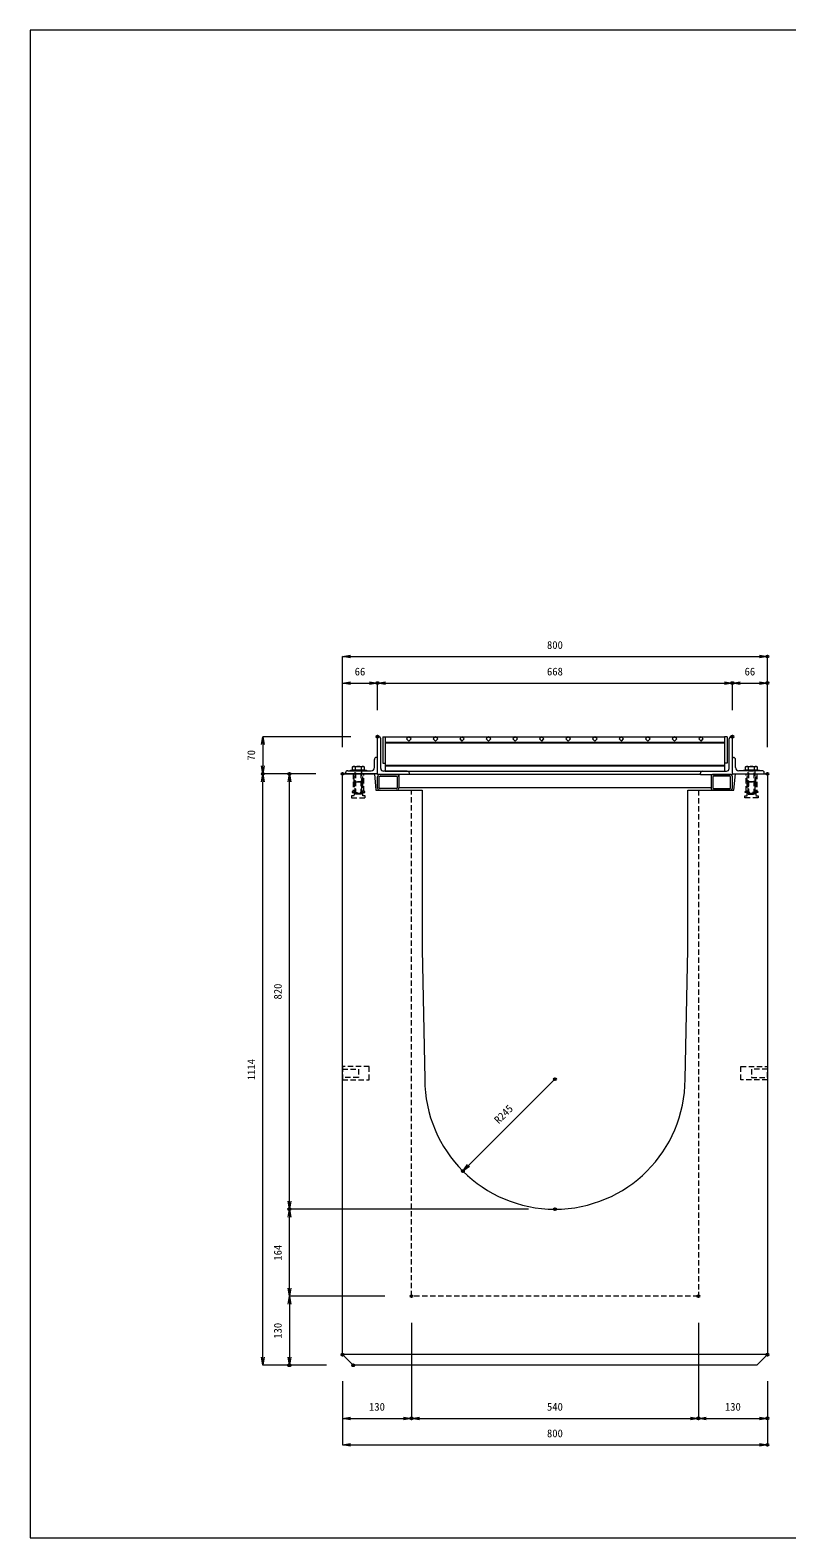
# Model space of a CAD drawing. Units: millimetres, scale not verified. Extents: x -4244 to -354, y 654 to 3494.
# Drawn here: x -4244 to -2819, y 654 to 3494 of the extents above; entities that cross this region are included whole.
import ezdxf
from ezdxf.enums import TextEntityAlignment as Align

# ---------------------------------------------------------------- set-up
doc = ezdxf.new("R2010")
doc.units = ezdxf.units.MM
doc.header["$LTSCALE"] = 20
doc.header["$PDMODE"] = 32
doc.header["$PDSIZE"] = 4
doc.linetypes.add('USER1', pattern=[0.75, 0.5, -0.25])
for name, color, linetype, lineweight in [('0-1_TITLE', 7, 'Continuous', 18), ('0-3_KIJUN', 7, 'Continuous', 18), ('0-5_SUNPO', 3, 'Continuous', 18), ('0-6_UKEWAKU', 4, 'Continuous', 18), ('0-7_GRE', 5, 'Continuous', 18), ('0-9__0-0_0', 7, 'Continuous', 18)]:
    doc.layers.add(name, color=color, linetype=linetype, lineweight=lineweight)
doc.layers.add('0-A__0-2_DEFPOINTS', color=7, linetype='Continuous')
doc.styles.add('ＭＳ ゴシック', font='')
doc.styles.get('ＭＳ ゴシック').set_extended_font_data('MS Gothic')

# ---------------------------------------------------------------- blocks, each defined once
blk = doc.blocks.new('W1-2_INST_C')
at = {"layer": '0-3_KIJUN', "linetype": 'USER1'}
for p, q in [((-8.23, -15), (-8.23, 0)), ((8.22, -15), (8.22, 0))]:
    blk.add_line(p, q, dxfattribs=at)
for points in [[(10, 0), (-10, 0), (-10, -33), (-12, -33), (-12, -35), (12, -35), (12, -33), (10, -33)], [(8.22, -15), (-8.23, -15), (-8.23, -41.5), (-12.75, -41.5), (-12.75, -45), (12.75, -45), (12.75, -41.5), (8.22, -41.5)], [(-6, -15), (6, -15), (6, -38), (-6, -38)]]:
    blk.add_lwpolyline(points, close=True, dxfattribs=at)
blk = doc.blocks.new('_OPEN')
at = {"layer": '0-9__0-0_0'}
blk.add_line((0, 0), (-1, 0), dxfattribs=at)
blk.add_lwpolyline([(-1, 0.167), (0, 0), (-1, -0.167)], dxfattribs=at)
blk = doc.blocks.new('_D8')
at = {"layer": '0-5_SUNPO'}
for p, q in [((587.95, 1768.88), (587.95, 1889.88)), ((602.95, 1889.88), (638.95, 1889.88)), ((653.95, 1838.88), (653.95, 1889.88))]:
    blk.add_line(p, q, dxfattribs=at)
at = {"layer": '0-A__0-2_DEFPOINTS'}
for p in [(653.95, 1889.88), (653.95, 1788.88), (587.95, 1718.88)]:
    blk.add_point(p, dxfattribs=at)
at = {"layer": '0-5_SUNPO', "xscale": 15, "yscale": 15, "rotation": 180}
blk.add_blockref('_OPEN', (587.95, 1889.88), dxfattribs=at)
at = {"layer": '0-5_SUNPO', "xscale": 15, "yscale": 15}
blk.add_blockref('_OPEN', (653.95, 1889.88), dxfattribs=at)
at = {"layer": '0-5_SUNPO', "color": 7, "style": 'ＭＳ ゴシック'}
blk.add_text('66', height=14.66, dxfattribs=at).set_placement((610.95, 1899.88), align=Align.BOTTOM_LEFT)
blk = doc.blocks.new('_D9')
at = {"layer": '0-5_SUNPO'}
for p, q in [((653.95, 1838.88), (653.95, 1889.88)), ((668.95, 1889.88), (1306.95, 1889.88)), ((1321.95, 1838.88), (1321.95, 1889.88))]:
    blk.add_line(p, q, dxfattribs=at)
at = {"layer": '0-A__0-2_DEFPOINTS'}
for p in [(1321.95, 1889.88), (653.95, 1788.88), (1321.95, 1788.88)]:
    blk.add_point(p, dxfattribs=at)
at = {"layer": '0-5_SUNPO', "xscale": 15, "yscale": 15, "rotation": 180}
blk.add_blockref('_OPEN', (653.95, 1889.88), dxfattribs=at)
at = {"layer": '0-5_SUNPO', "xscale": 15, "yscale": 15}
blk.add_blockref('_OPEN', (1321.95, 1889.88), dxfattribs=at)
at = {"layer": '0-5_SUNPO', "color": 7, "style": 'ＭＳ ゴシック'}
blk.add_text('668', height=14.66, dxfattribs=at).set_placement((972.95, 1899.88), align=Align.BOTTOM_LEFT)
blk = doc.blocks.new('_D10')
at = {"layer": '0-5_SUNPO'}
for p, q in [((1321.95, 1838.88), (1321.95, 1889.88)), ((1336.95, 1889.88), (1372.95, 1889.88)), ((1387.95, 1768.88), (1387.95, 1889.88))]:
    blk.add_line(p, q, dxfattribs=at)
at = {"layer": '0-A__0-2_DEFPOINTS'}
for p in [(1387.95, 1889.88), (1321.95, 1788.88), (1387.95, 1718.88)]:
    blk.add_point(p, dxfattribs=at)
at = {"layer": '0-5_SUNPO', "xscale": 15, "yscale": 15, "rotation": 180}
blk.add_blockref('_OPEN', (1321.95, 1889.88), dxfattribs=at)
at = {"layer": '0-5_SUNPO', "xscale": 15, "yscale": 15}
blk.add_blockref('_OPEN', (1387.95, 1889.88), dxfattribs=at)
at = {"layer": '0-5_SUNPO', "color": 7, "style": 'ＭＳ ゴシック'}
blk.add_text('66', height=14.66, dxfattribs=at).set_placement((1344.95, 1899.88), align=Align.BOTTOM_LEFT)
blk = doc.blocks.new('_D11')
at = {"layer": '0-5_SUNPO'}
for p, q in [((587.95, 1768.88), (587.95, 1939.88)), ((602.95, 1939.88), (1372.95, 1939.88)), ((1387.95, 1768.88), (1387.95, 1939.88))]:
    blk.add_line(p, q, dxfattribs=at)
at = {"layer": '0-A__0-2_DEFPOINTS'}
for p in [(1387.95, 1939.88), (587.95, 1718.88), (1387.95, 1718.88)]:
    blk.add_point(p, dxfattribs=at)
at = {"layer": '0-5_SUNPO', "xscale": 15, "yscale": 15, "rotation": 180}
blk.add_blockref('_OPEN', (587.95, 1939.88), dxfattribs=at)
at = {"layer": '0-5_SUNPO', "xscale": 15, "yscale": 15}
blk.add_blockref('_OPEN', (1387.95, 1939.88), dxfattribs=at)
at = {"layer": '0-5_SUNPO', "color": 7, "style": 'ＭＳ ゴシック'}
blk.add_text('800', height=14.66, dxfattribs=at).set_placement((972.95, 1949.88), align=Align.BOTTOM_LEFT)
blk = doc.blocks.new('_D18')
at = {"layer": '0-5_SUNPO'}
for p, q in [((603.95, 1788.88), (437.95, 1788.88)), ((437.95, 1773.88), (437.95, 1733.88)), ((537.95, 1718.88), (437.95, 1718.88))]:
    blk.add_line(p, q, dxfattribs=at)
at = {"layer": '0-A__0-2_DEFPOINTS'}
for p in [(653.95, 1788.88), (437.95, 1718.88), (587.95, 1718.88)]:
    blk.add_point(p, dxfattribs=at)
at = {"layer": '0-5_SUNPO', "xscale": 15, "yscale": 15}
for p, rotation in [((437.95, 1788.88), 90), ((437.95, 1718.88), 270)]:
    blk.add_blockref('_OPEN', p, dxfattribs=dict(at, rotation=rotation))
at = {"layer": '0-5_SUNPO', "color": 7, "style": 'ＭＳ ゴシック'}
blk.add_text('70', height=14.66, rotation=90, dxfattribs=at).set_placement((427.95, 1743.88), align=Align.BOTTOM_LEFT)
blk = doc.blocks.new('A$C7D4F0D3A')
at = {"layer": '0-3_KIJUN', "color": 3}
for p, q in [((-15, 45), (15, 45)), ((-15, 44), (-15, 45)), ((15, 44), (-15, 44)), ((10.95, 45), (-10.95, 45)), ((-9.22, 52), (9.22, 52)), ((-5.47, 45), (-5.47, 51)), ((5.5, 45), (5.5, 51)), ((15, 45), (15, 44))]:
    blk.add_line(p, q, dxfattribs=at)
at = {"layer": '0-3_KIJUN', "color": 3, "linetype": 'USER1'}
for p, q in [((-6, 44), (6, 44)), ((-6, 1), (-6, 44)), ((-5, 0), (-5, 44)), ((5, 0), (5, 44)), ((6, 44), (6, 1)), ((-5, 0), (-6, 1)), ((6, 1), (-6, 1)), ((5, 0), (-5, 0)), ((6, 1), (5, 0))]:
    blk.add_line(p, q, dxfattribs=at)
at = {"layer": '0-3_KIJUN', "color": 3}
for points in [[(-10.95, 45), (-10.95, 51), (-9.22, 52)], [(9.22, 52), (10.95, 51), (10.95, 45)]]:
    blk.add_lwpolyline(points, dxfattribs=at)
for centre, radius, start, end in [((-8.21, 47.74), 4.26, 49.93201, 130.06799), ((0.02, 36.46), 15.54, 69.33427, 110.66573), ((8.23, 47.79), 4.21, 49.666, 130.334)]:
    blk.add_arc(centre, radius, start, end, dxfattribs=at)
blk = doc.blocks.new('_D60')
at = {"layer": '0-5_SUNPO'}
for p, q in [((667.95, 734.88), (487.95, 734.88)), ((487.95, 719.88), (487.95, 619.88)), ((557.95, 604.88), (487.95, 604.88))]:
    blk.add_line(p, q, dxfattribs=at)
at = {"layer": '0-A__0-2_DEFPOINTS'}
for p in [(717.95, 734.88), (487.95, 604.88), (607.95, 604.88)]:
    blk.add_point(p, dxfattribs=at)
at = {"layer": '0-5_SUNPO', "xscale": 15, "yscale": 15}
for p, rotation in [((487.95, 734.88), 90), ((487.95, 604.88), 270)]:
    blk.add_blockref('_OPEN', p, dxfattribs=dict(at, rotation=rotation))
at = {"layer": '0-5_SUNPO', "color": 7, "style": 'ＭＳ ゴシック'}
blk.add_text('130', height=14.66, rotation=90, dxfattribs=at).set_placement((477.95, 654.88), align=Align.BOTTOM_LEFT)
blk = doc.blocks.new('_D61')
at = {"layer": '0-5_SUNPO'}
for p, q in [((717.95, 684.88), (717.95, 504.88)), ((587.95, 574.88), (587.95, 504.88)), ((602.95, 504.88), (702.95, 504.88))]:
    blk.add_line(p, q, dxfattribs=at)
at = {"layer": '0-A__0-2_DEFPOINTS'}
for p in [(717.95, 734.88), (587.95, 624.88), (717.95, 504.88)]:
    blk.add_point(p, dxfattribs=at)
at = {"layer": '0-5_SUNPO', "xscale": 15, "yscale": 15, "rotation": 180}
blk.add_blockref('_OPEN', (587.95, 504.88), dxfattribs=at)
at = {"layer": '0-5_SUNPO', "xscale": 15, "yscale": 15}
blk.add_blockref('_OPEN', (717.95, 504.88), dxfattribs=at)
at = {"layer": '0-5_SUNPO', "color": 7, "style": 'ＭＳ ゴシック'}
blk.add_text('130', height=14.66, dxfattribs=at).set_placement((637.95, 514.88), align=Align.BOTTOM_LEFT)
blk = doc.blocks.new('_D62')
at = {"layer": '0-5_SUNPO'}
for p, q in [((717.95, 684.88), (717.95, 504.88)), ((1257.95, 684.88), (1257.95, 504.88)), ((732.95, 504.88), (1242.95, 504.88))]:
    blk.add_line(p, q, dxfattribs=at)
at = {"layer": '0-A__0-2_DEFPOINTS'}
for p in [(717.95, 734.88), (1257.95, 734.88), (1257.95, 504.88)]:
    blk.add_point(p, dxfattribs=at)
at = {"layer": '0-5_SUNPO', "xscale": 15, "yscale": 15, "rotation": 180}
blk.add_blockref('_OPEN', (717.95, 504.88), dxfattribs=at)
at = {"layer": '0-5_SUNPO', "xscale": 15, "yscale": 15}
blk.add_blockref('_OPEN', (1257.95, 504.88), dxfattribs=at)
at = {"layer": '0-5_SUNPO', "color": 7, "style": 'ＭＳ ゴシック'}
blk.add_text('540', height=14.66, dxfattribs=at).set_placement((972.95, 514.88), align=Align.BOTTOM_LEFT)
blk = doc.blocks.new('_D63')
at = {"layer": '0-5_SUNPO'}
for p, q in [((1257.95, 684.88), (1257.95, 504.88)), ((1387.95, 574.88), (1387.95, 504.88)), ((1272.95, 504.88), (1372.95, 504.88))]:
    blk.add_line(p, q, dxfattribs=at)
at = {"layer": '0-A__0-2_DEFPOINTS'}
for p in [(1257.95, 734.88), (1387.95, 624.88), (1387.95, 504.88)]:
    blk.add_point(p, dxfattribs=at)
at = {"layer": '0-5_SUNPO', "xscale": 15, "yscale": 15, "rotation": 180}
blk.add_blockref('_OPEN', (1257.95, 504.88), dxfattribs=at)
at = {"layer": '0-5_SUNPO', "xscale": 15, "yscale": 15}
blk.add_blockref('_OPEN', (1387.95, 504.88), dxfattribs=at)
at = {"layer": '0-5_SUNPO', "color": 7, "style": 'ＭＳ ゴシック'}
blk.add_text('130', height=14.66, dxfattribs=at).set_placement((1307.95, 514.88), align=Align.BOTTOM_LEFT)
blk = doc.blocks.new('_D64')
at = {"layer": '0-5_SUNPO'}
for p, q in [((587.95, 574.88), (587.95, 454.88)), ((1387.95, 574.88), (1387.95, 454.88)), ((602.95, 454.88), (1372.95, 454.88))]:
    blk.add_line(p, q, dxfattribs=at)
at = {"layer": '0-A__0-2_DEFPOINTS'}
for p in [(587.95, 624.88), (1387.95, 624.88), (1387.95, 454.88)]:
    blk.add_point(p, dxfattribs=at)
at = {"layer": '0-5_SUNPO', "xscale": 15, "yscale": 15, "rotation": 180}
blk.add_blockref('_OPEN', (587.95, 454.88), dxfattribs=at)
at = {"layer": '0-5_SUNPO', "xscale": 15, "yscale": 15}
blk.add_blockref('_OPEN', (1387.95, 454.88), dxfattribs=at)
at = {"layer": '0-5_SUNPO', "color": 7, "style": 'ＭＳ ゴシック'}
blk.add_text('800', height=14.66, dxfattribs=at).set_placement((972.95, 464.88), align=Align.BOTTOM_LEFT)
blk = doc.blocks.new('_D69')
at = {"layer": '0-5_SUNPO'}
for p, q in [((937.95, 898.88), (487.95, 898.88)), ((487.95, 749.88), (487.95, 883.88)), ((667.95, 734.88), (487.95, 734.88))]:
    blk.add_line(p, q, dxfattribs=at)
at = {"layer": '0-A__0-2_DEFPOINTS'}
for p in [(487.95, 898.88), (987.95, 898.88), (717.95, 734.88)]:
    blk.add_point(p, dxfattribs=at)
at = {"layer": '0-5_SUNPO', "xscale": 15, "yscale": 15}
for p, rotation in [((487.95, 898.88), 90), ((487.95, 734.88), 270)]:
    blk.add_blockref('_OPEN', p, dxfattribs=dict(at, rotation=rotation))
at = {"layer": '0-5_SUNPO', "color": 7, "style": 'ＭＳ ゴシック'}
blk.add_text('164', height=14.66, rotation=90, dxfattribs=at).set_placement((477.95, 801.88), align=Align.BOTTOM_LEFT)
blk = doc.blocks.new('_D70')
at = {"layer": '0-5_SUNPO'}
for p, q in [((537.95, 1718.88), (487.95, 1718.88)), ((487.95, 913.88), (487.95, 1703.88)), ((937.95, 898.88), (487.95, 898.88))]:
    blk.add_line(p, q, dxfattribs=at)
at = {"layer": '0-A__0-2_DEFPOINTS'}
for p in [(487.95, 1718.88), (587.95, 1718.88), (987.95, 898.88)]:
    blk.add_point(p, dxfattribs=at)
at = {"layer": '0-5_SUNPO', "xscale": 15, "yscale": 15}
for p, rotation in [((487.95, 1718.88), 90), ((487.95, 898.88), 270)]:
    blk.add_blockref('_OPEN', p, dxfattribs=dict(at, rotation=rotation))
at = {"layer": '0-5_SUNPO', "color": 7, "style": 'ＭＳ ゴシック'}
blk.add_text('820', height=14.66, rotation=90, dxfattribs=at).set_placement((477.95, 1293.88), align=Align.BOTTOM_LEFT)
blk = doc.blocks.new('_D71')
at = {"layer": '0-5_SUNPO'}
blk.add_line((987.95, 1143.88), (825.32, 981.25), dxfattribs=at)
at = {"layer": '0-A__0-2_DEFPOINTS'}
for p in [(987.95, 1143.88), (814.71, 970.64)]:
    blk.add_point(p, dxfattribs=at)
at = {"layer": '0-5_SUNPO', "xscale": 15, "yscale": 15, "rotation": 225}
blk.add_blockref('_OPEN', (814.71, 970.64), dxfattribs=at)
at = {"layer": '0-5_SUNPO', "color": 7, "style": 'ＭＳ ゴシック'}
blk.add_text('R245', height=14.66, rotation=45, dxfattribs=at).set_placement((885.42, 1055.5), align=Align.BOTTOM_LEFT)
blk = doc.blocks.new('_D72')
at = {"layer": '0-5_SUNPO'}
for p, q in [((537.95, 1718.88), (437.95, 1718.88)), ((437.95, 619.88), (437.95, 1703.88)), ((557.95, 604.88), (437.95, 604.88))]:
    blk.add_line(p, q, dxfattribs=at)
at = {"layer": '0-A__0-2_DEFPOINTS'}
for p in [(437.95, 1718.88), (587.95, 1718.88), (607.95, 604.88)]:
    blk.add_point(p, dxfattribs=at)
at = {"layer": '0-5_SUNPO', "xscale": 15, "yscale": 15}
for p, rotation in [((437.95, 1718.88), 90), ((437.95, 604.88), 270)]:
    blk.add_blockref('_OPEN', p, dxfattribs=dict(at, rotation=rotation))
at = {"layer": '0-5_SUNPO', "color": 7, "style": 'ＭＳ ゴシック'}
blk.add_text('1114', height=14.66, rotation=90, dxfattribs=at).set_placement((427.95, 1141.88), align=Align.BOTTOM_LEFT)
blk = doc.blocks.new('M16_insert_dan')
at = {"layer": '0-3_KIJUN', "color": 3, "linetype": 'USER1'}
for points in [[(0, -12.5), (-50, -12.5), (-50, 12.5), (0, 12.5)], [(0, 8), (-30, 8), (-30, -8), (0, -8)]]:
    blk.add_lwpolyline(points, close=True, dxfattribs=at)
blk = doc.blocks.new('A$C4E7A38A6')
at = {"layer": '0-6_UKEWAKU'}
for p, q in [((2, 0), (0, 0)), ((0, -71), (0, 0)), ((666, 0), (668, 0)), ((668, -71), (668, 0)), ((6, -60), (6, -4)), ((662, -60), (662, -4)), ((-6, -58), (-6, -43)), ((0, -39), (-2, -39)), ((668, -39), (670, -39)), ((674, -58), (674, -43)), ((-60, -70), (-60, -68)), ((0, -70), (-60, -70)), ((-56, -64), (-12, -64)), ((60, -71), (0, -71)), ((0, -96.2), (0, -75.8)), ((3.2, -96.2), (3.2, -75.8)), ((4.8, -71), (35.2, -71)), ((4.8, -74.2), (35.2, -74.2)), ((56, -65), (11, -65)), ((36.8, -75.8), (36.8, -96.2)), ((40, -71), (40, -96)), ((40, -75.8), (40, -96.2)), ((60, -71), (60, -69)), ((608, -71), (60, -71)), ((608, -71), (608, -69)), ((608, -71), (668, -71)), ((612, -65), (657, -65)), ((628, -71), (628, -96)), ((628, -75.8), (628, -96.2)), ((631.2, -75.8), (631.2, -96.2)), ((663.2, -71), (632.8, -71)), ((663.2, -74.2), (632.8, -74.2)), ((664.8, -96.2), (664.8, -75.8)), ((668, -70), (728, -70)), ((668, -96.2), (668, -75.8)), ((724, -64), (680, -64)), ((728, -70), (728, -68)), ((35.2, -97.8), (4.8, -97.8)), ((4.8, -101), (35.2, -101)), ((40, -96), (628, -96)), ((632.8, -97.8), (663.2, -97.8)), ((663.2, -101), (632.8, -101))]:
    blk.add_line(p, q, dxfattribs=at)
for centre, radius, start, end in [((2, -4), 4, 0, 90), ((666, -4), 4, 90, 180), ((-2, -43), 4, 90, 180), ((670, -43), 4, 0, 90), ((-56, -68), 4, 90, 180), ((-12, -58), 6, 270, 0), ((4.8, -75.8), 4.8, 90, 180), ((4.8, -75.8), 1.6, 90, 180), ((11, -60), 5, 180, 270), ((35.2, -75.8), 4.8, 0, 90), ((35.2, -75.8), 1.6, 0, 90), ((56, -69), 4, 0, 90), ((612, -69), 4, 90, 180), ((632.8, -75.8), 4.8, 90, 180), ((632.8, -75.8), 1.6, 90, 180), ((657, -60), 5, 270, 0), ((663.2, -75.8), 4.8, 0, 90), ((663.2, -75.8), 1.6, 0, 90), ((680, -58), 6, 180, 270), ((724, -68), 4, 0, 90), ((4.8, -96.2), 4.8, 180, 270), ((4.8, -96.2), 1.6, 180, 270), ((35.2, -96.2), 4.8, 270, 0), ((35.2, -96.2), 1.6, 270, 0), ((632.8, -96.2), 4.8, 180, 270), ((632.8, -96.2), 1.6, 180, 270), ((663.2, -96.2), 1.6, 270, 0), ((663.2, -96.2), 4.8, 270, 0)]:
    blk.add_arc(centre, radius, start, end, dxfattribs=at)
blk = doc.blocks.new('A$C0F06710C')
at = {"layer": '0-7_GRE'}
for p, q in [((0, 0), (0, -50)), ((0, 0), (4.5, 0)), ((4.5, 0), (4.5, -50)), ((4.5, 0), (4.5, -65)), ((4.5, 0), (643.5, 0)), ((49, 0), (44.76, -4.24)), ((53.24, -4.24), (49, 0)), ((99, 0), (94.76, -4.24)), ((103.24, -4.24), (99, 0)), ((149, 0), (144.76, -4.24)), ((153.24, -4.24), (149, 0)), ((199, 0), (194.76, -4.24)), ((203.24, -4.24), (199, 0)), ((249, 0), (244.76, -4.24)), ((253.24, -4.24), (249, 0)), ((299, 0), (294.76, -4.24)), ((303.24, -4.24), (299, 0)), ((349, 0), (344.76, -4.24)), ((353.24, -4.24), (349, 0)), ((399, 0), (394.76, -4.24)), ((403.24, -4.24), (399, 0)), ((449, 0), (444.76, -4.24)), ((453.24, -4.24), (449, 0)), ((499, 0), (494.76, -4.24)), ((503.24, -4.24), (499, 0)), ((549, 0), (544.76, -4.24)), ((553.24, -4.24), (549, 0)), ((599, 0), (594.76, -4.24)), ((603.24, -4.24), (599, 0)), ((643.5, 0), (643.5, -50)), ((648, 0), (643.5, 0)), ((643.5, 0), (643.5, -65)), ((648, 0), (648, -50)), ((4.5, -10), (643.5, -10)), ((4.5, -11.5), (643.5, -11.5)), ((44.76, -4.24), (49, -8.48)), ((49, -8.48), (53.24, -4.24)), ((94.76, -4.24), (99, -8.48)), ((99, -8.48), (103.24, -4.24)), ((144.76, -4.24), (149, -8.48)), ((149, -8.48), (153.24, -4.24)), ((194.76, -4.24), (199, -8.48)), ((199, -8.48), (203.24, -4.24)), ((244.76, -4.24), (249, -8.48)), ((249, -8.48), (253.24, -4.24)), ((294.76, -4.24), (299, -8.48)), ((299, -8.48), (303.24, -4.24)), ((344.76, -4.24), (349, -8.48)), ((349, -8.48), (353.24, -4.24)), ((394.76, -4.24), (399, -8.48)), ((399, -8.48), (403.24, -4.24)), ((444.76, -4.24), (449, -8.48)), ((449, -8.48), (453.24, -4.24)), ((494.76, -4.24), (499, -8.48)), ((499, -8.48), (503.24, -4.24)), ((544.76, -4.24), (549, -8.48)), ((549, -8.48), (553.24, -4.24)), ((594.76, -4.24), (599, -8.48)), ((599, -8.48), (603.24, -4.24)), ((0, -50), (4.5, -50)), ((4.5, -53.5), (643.5, -53.5)), ((4.5, -55), (643.5, -55)), ((648, -50), (643.5, -50)), ((4.5, -65), (643.5, -65))]:
    blk.add_line(p, q, dxfattribs=at)

msp = doc.modelspace()

# ---------------------------------------------------------------- linework, layer by layer
at = {"layer": '0-1_TITLE', "color": 2}
msp.add_lwpolyline([(-4243.98, 653.59), (-353.98, 653.59), (-353.98, 3493.59), (-4243.98, 3493.59)], close=True, dxfattribs=at)
at = {"layer": '0-3_KIJUN'}
msp.add_line((-2856.02, 998.69), (-3656.02, 998.69), dxfattribs=at)
for points in [[(-3006.02, 2061.69), (-2919.02, 2061.69), (-2916.02, 2092.69), (-2856.02, 2092.69), (-2856.02, 998.69), (-2876.02, 978.69), (-3636.02, 978.69), (-3656.02, 998.69), (-3656.02, 2092.69), (-3596.02, 2092.69), (-3593.02, 2061.69), (-3506.02, 2061.69), (-3506.02, 1761.69), (-3501.02, 1517.69)], [(-3011.02, 1517.69), (-3006.02, 1761.69), (-3006.02, 2061.69)]]:
    msp.add_lwpolyline(points, dxfattribs=at)
at = {"layer": '0-3_KIJUN', "linetype": 'USER1'}
msp.add_lwpolyline([(-2986.02, 2061.69), (-2986.02, 1108.69), (-3526.02, 1108.69), (-3526.02, 2061.69)], dxfattribs=at)
at = {"layer": '0-3_KIJUN'}
msp.add_arc((-3256.02, 1517.69), 245, 180, 0, dxfattribs=at)

# ---------------------------------------------------------------- block references
for name, p in [('A$C7D4F0D3A', (-3626.02, 2054.69)), ('A$C7D4F0D3A', (-2886.02, 2054.69)), ('W1-2_INST_C', (-3626.02, 2092.69)), ('W1-2_INST_C', (-3626.02, 2092.69)), ('M16_insert_dan', (-2856.02, 1528.69))]:
    msp.add_blockref(name, p, dxfattribs=at)
at = {"layer": '0-3_KIJUN', "xscale": -1}
for name, p in [('W1-2_INST_C', (-2886.02, 2092.69)), ('W1-2_INST_C', (-2886.02, 2092.69)), ('M16_insert_dan', (-3656.02, 1528.69))]:
    msp.add_blockref(name, p, dxfattribs=at)
at = {"layer": '0-5_SUNPO'}
for name in ['_D11', '_D8', '_D9', '_D10', '_D18', '_D72', '_D70', '_D71', '_D69', '_D60', '_D61', '_D62', '_D63', '_D64']:
    msp.add_blockref(name, (-4243.98, 373.81), dxfattribs=at)
at = {"layer": '0-6_UKEWAKU'}
msp.add_blockref('A$C4E7A38A6', (-3590.02, 2162.69), dxfattribs=at)
at = {"layer": '0-7_GRE'}
msp.add_blockref('A$C0F06710C', (-3580.02, 2162.69), dxfattribs=at)

doc.saveas('drawing.dxf')
